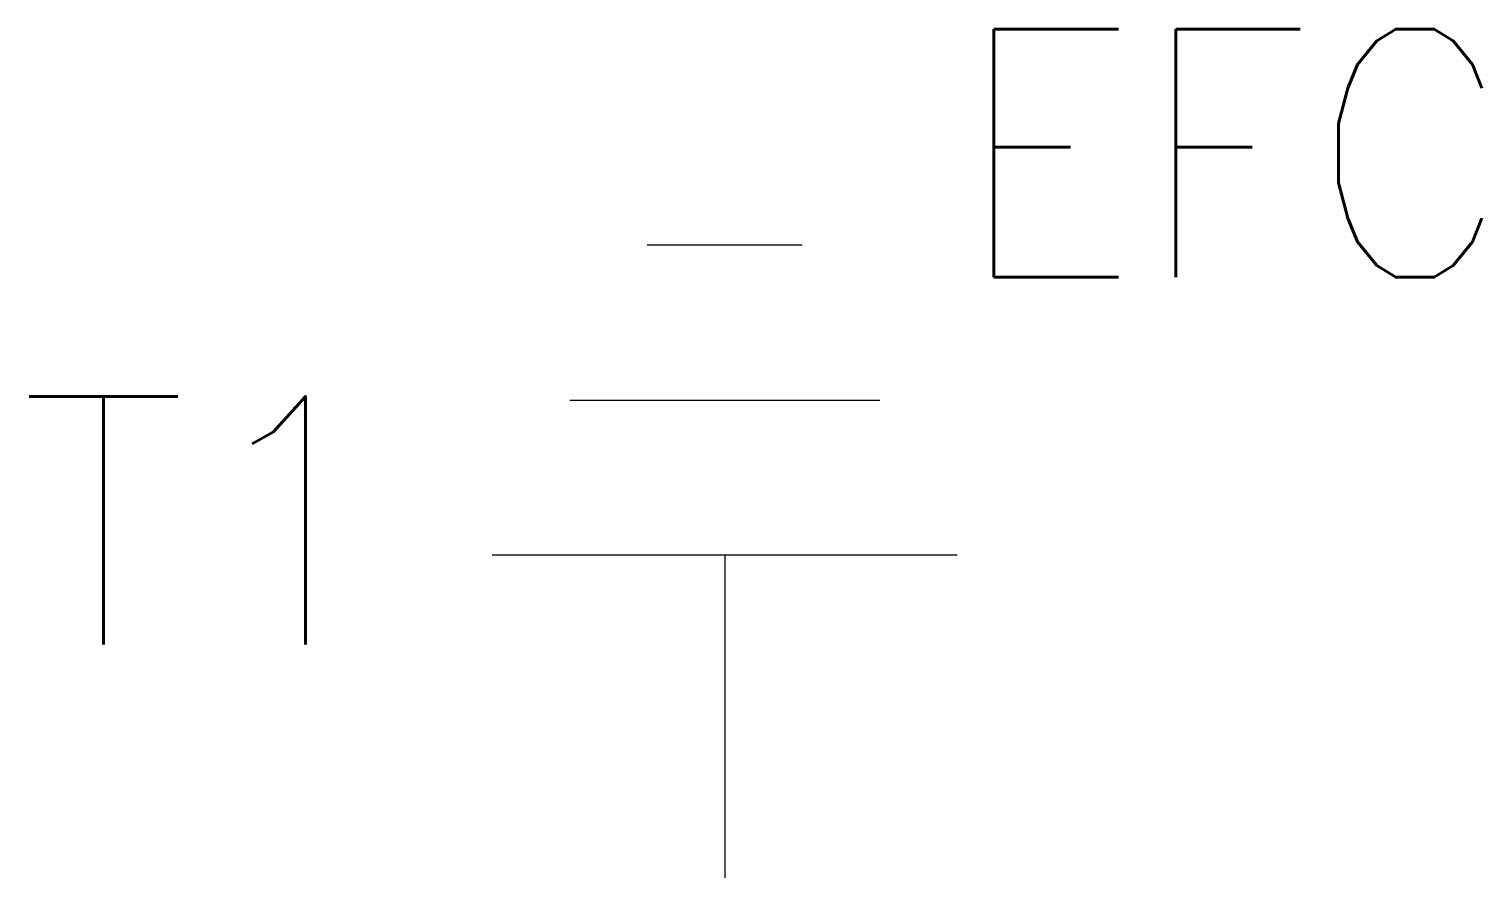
# Model space of a CAD drawing. Header units: millimetres. Extents: x -5.6 to 6.1, y 0 to 6.8.
import ezdxf
from ezdxf.enums import TextEntityAlignment as Align

# ---------------------------------------------------------------- set-up
doc = ezdxf.new("R2010")
doc.units = ezdxf.units.MM
doc.styles.add('ROMANS', font='romans.shx')

msp = doc.modelspace()

# ---------------------------------------------------------------- linework, layer by layer
for p, q in [((0.625, 5.1), (-0.625, 5.1)), ((-1.25, 3.85), (1.25, 3.85)), ((1.875, 2.6), (-1.875, 2.6)), ((0, 2.6), (0, 0))]:
    msp.add_line(p, q)

# ---------------------------------------------------------------- texts
at = {"style": 'ROMANS', "width": 0.9}
msp.add_attdef('EFC', text='', height=2, dxfattribs=at).set_placement((1.862, 5.84), align=Align.MIDDLE_LEFT)
at = {"style": 'ROMANS', "flags": 4}
msp.add_attdef('T1', text='', height=2, dxfattribs=at).set_placement((-2.609, 2.88), align=Align.MIDDLE_RIGHT)

doc.saveas('drawing.dxf')
